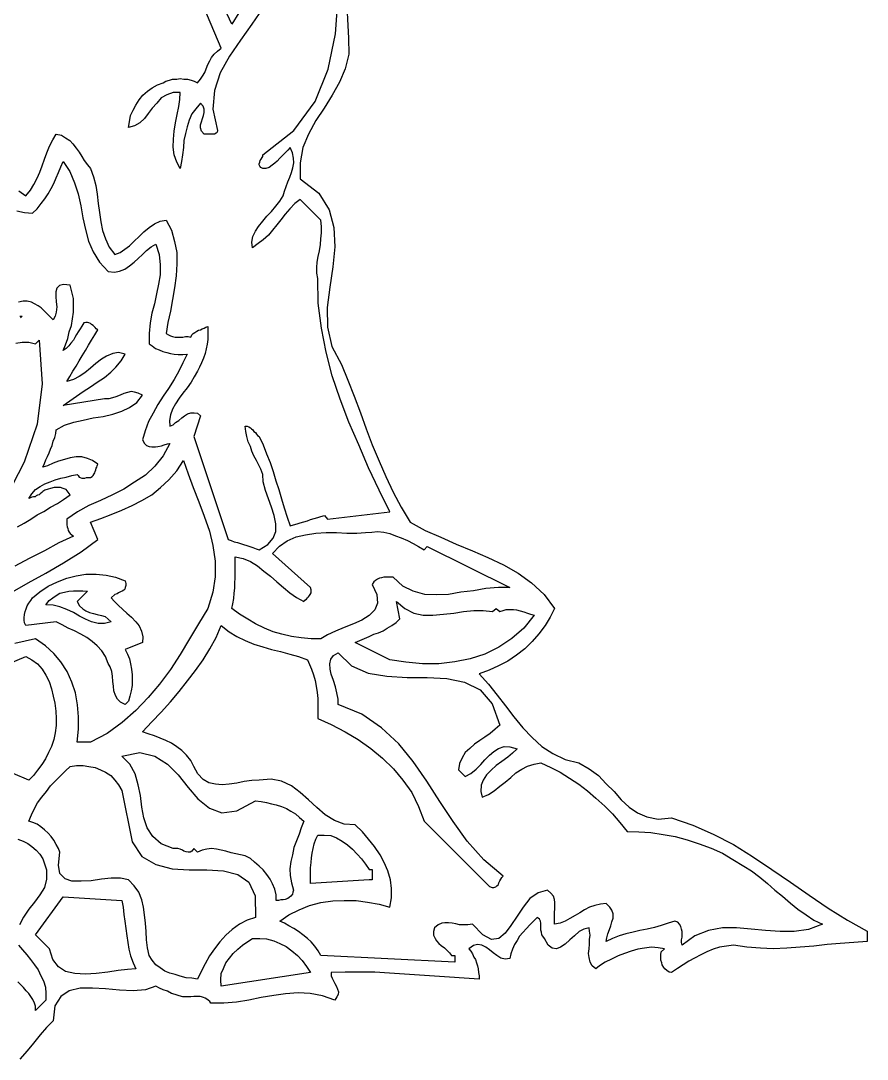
# Model space of a CAD drawing. Extents: x 0.02 to 9.3, y 0.04 to 5.23.
# Drawn here: x 7.673 to 9.304, y 0.137 to 2.139 of the extents above; entities that cross this region are included whole.
import ezdxf

# ---------------------------------------------------------------- set-up
doc = ezdxf.new("R2010")
doc.units = 0
doc.layers.add('1', color=7, linetype='Continuous')

msp = doc.modelspace()

# ---------------------------------------------------------------- linework, layer by layer
for points in [[(8.139, 2.163), (8.118, 2.132), (8.096, 2.101), (8.075, 2.07), (8.057, 2.038), (8.046, 2.004), (8.043, 1.968), (8.052, 1.927), (8.051, 1.924), (8.049, 1.922), (8.046, 1.92), (8.044, 1.92), (8.041, 1.92), (8.038, 1.92), (8.035, 1.92), (8.032, 1.92), (8.029, 1.92), (8.026, 1.92), (8.021, 1.926), (8.019, 1.932), (8.019, 1.938), (8.021, 1.944), (8.023, 1.95), (8.025, 1.956), (8.026, 1.962), (8.026, 1.968), (8.024, 1.974), (8.019, 1.98), (8.01, 1.969), (8.002, 1.959), (7.997, 1.947), (7.993, 1.934), (7.99, 1.921), (7.987, 1.908), (7.986, 1.894), (7.984, 1.88), (7.982, 1.867), (7.98, 1.854), (7.973, 1.866), (7.968, 1.88), (7.966, 1.895), (7.967, 1.91), (7.968, 1.926), (7.971, 1.942), (7.974, 1.958), (7.977, 1.973), (7.979, 1.987), (7.98, 2), (7.966, 2), (7.954, 1.996), (7.943, 1.99), (7.935, 1.98), (7.926, 1.97), (7.918, 1.96), (7.911, 1.95), (7.902, 1.942), (7.892, 1.936), (7.88, 1.933), (7.882, 1.944), (7.884, 1.956), (7.889, 1.966), (7.894, 1.976), (7.901, 1.986), (7.908, 1.995), (7.917, 2.003), (7.926, 2.009), (7.936, 2.015), (7.947, 2.019), (7.952, 2.022), (7.959, 2.024), (7.965, 2.026), (7.973, 2.026), (7.98, 2.027), (7.987, 2.026), (7.994, 2.026), (8.001, 2.024), (8.007, 2.022), (8.013, 2.019), (8.019, 2.026), (8.023, 2.032), (8.027, 2.039), (8.03, 2.046), (8.033, 2.054), (8.037, 2.061), (8.04, 2.068), (8.045, 2.074), (8.052, 2.08), (8.059, 2.086), (8.006, 2.211)], [(7.669, 1.811), (7.682, 1.801), (7.691, 1.812), (7.698, 1.823), (7.704, 1.835), (7.709, 1.847), (7.714, 1.859), (7.718, 1.872), (7.723, 1.884), (7.728, 1.897), (7.734, 1.909), (7.741, 1.92), (7.751, 1.918), (7.759, 1.913), (7.767, 1.908), (7.773, 1.901), (7.779, 1.893), (7.785, 1.885), (7.79, 1.877), (7.795, 1.869), (7.801, 1.861), (7.807, 1.854), (7.813, 1.838), (7.817, 1.821), (7.82, 1.804), (7.822, 1.786), (7.824, 1.769), (7.827, 1.751), (7.83, 1.734), (7.836, 1.718), (7.843, 1.702), (7.854, 1.688), (7.864, 1.692), (7.873, 1.698), (7.882, 1.705), (7.891, 1.714), (7.901, 1.723), (7.91, 1.732), (7.92, 1.74), (7.93, 1.747), (7.941, 1.752), (7.953, 1.754), (7.963, 1.735), (7.969, 1.713), (7.973, 1.692), (7.973, 1.67), (7.972, 1.647), (7.969, 1.624), (7.965, 1.601), (7.961, 1.579), (7.956, 1.557), (7.953, 1.536), (7.957, 1.533), (7.961, 1.531), (7.965, 1.53), (7.97, 1.529), (7.975, 1.529), (7.98, 1.529), (7.985, 1.529), (7.99, 1.53), (7.995, 1.53), (8, 1.529), (8.002, 1.533), (8.005, 1.536), (8.008, 1.538), (8.012, 1.54), (8.015, 1.542), (8.019, 1.543), (8.022, 1.545), (8.026, 1.546), (8.029, 1.548), (8.033, 1.549), (8.033, 1.541), (8.033, 1.533), (8.033, 1.524), (8.032, 1.515), (8.03, 1.506), (8.028, 1.497), (8.025, 1.488), (8.021, 1.479), (8.017, 1.471), (8.013, 1.463), (8.007, 1.452), (8.001, 1.442), (7.993, 1.431), (7.985, 1.421), (7.978, 1.411), (7.971, 1.4), (7.965, 1.39), (7.961, 1.379), (7.959, 1.368), (7.96, 1.357), (7.966, 1.36), (7.971, 1.364), (7.977, 1.368), (7.983, 1.373), (7.988, 1.377), (7.994, 1.381), (8, 1.383), (8.007, 1.383), (8.013, 1.382), (8.019, 1.377), (8.006, 1.337), (8.072, 1.139), (8.078, 1.137), (8.084, 1.134), (8.09, 1.133), (8.096, 1.131), (8.102, 1.129), (8.108, 1.127), (8.114, 1.125), (8.12, 1.123), (8.126, 1.121), (8.132, 1.119), (8.149, 1.129), (8.159, 1.141), (8.164, 1.154), (8.164, 1.169), (8.161, 1.185), (8.156, 1.201), (8.15, 1.217), (8.144, 1.233), (8.14, 1.25), (8.139, 1.264), (8.135, 1.274), (8.131, 1.283), (8.127, 1.291), (8.122, 1.3), (8.118, 1.309), (8.115, 1.318), (8.111, 1.327), (8.108, 1.337), (8.106, 1.347), (8.105, 1.357), (8.109, 1.357), (8.112, 1.356), (8.115, 1.354), (8.117, 1.352), (8.12, 1.35), (8.122, 1.347), (8.125, 1.345), (8.127, 1.342), (8.129, 1.339), (8.132, 1.337), (8.14, 1.321), (8.146, 1.304), (8.153, 1.287), (8.159, 1.27), (8.164, 1.252), (8.17, 1.235), (8.175, 1.217), (8.18, 1.2), (8.186, 1.182), (8.192, 1.165), (8.198, 1.167), (8.205, 1.169), (8.211, 1.171), (8.218, 1.173), (8.225, 1.175), (8.231, 1.177), (8.238, 1.179), (8.245, 1.181), (8.251, 1.183), (8.258, 1.185), (8.264, 1.178), (8.384, 1.192), (8.363, 1.234), (8.343, 1.277), (8.324, 1.321), (8.305, 1.365), (8.288, 1.409), (8.273, 1.454), (8.261, 1.5), (8.252, 1.546), (8.246, 1.594), (8.245, 1.642), (8.243, 1.652), (8.243, 1.663), (8.244, 1.673), (8.246, 1.684), (8.248, 1.695), (8.25, 1.707), (8.251, 1.718), (8.252, 1.73), (8.252, 1.742), (8.251, 1.754), (8.211, 1.794), (8.201, 1.786), (8.191, 1.776), (8.182, 1.766), (8.174, 1.755), (8.166, 1.745), (8.158, 1.735), (8.15, 1.725), (8.14, 1.716), (8.13, 1.709), (8.119, 1.701), (8.118, 1.712), (8.12, 1.723), (8.125, 1.733), (8.131, 1.742), (8.139, 1.752), (8.147, 1.762), (8.156, 1.771), (8.164, 1.781), (8.172, 1.791), (8.178, 1.801), (8.181, 1.81), (8.184, 1.819), (8.187, 1.828), (8.191, 1.837), (8.194, 1.846), (8.197, 1.855), (8.199, 1.865), (8.198, 1.874), (8.196, 1.884), (8.192, 1.894), (8.187, 1.889), (8.182, 1.884), (8.177, 1.879), (8.172, 1.874), (8.167, 1.868), (8.162, 1.864), (8.157, 1.86), (8.151, 1.856), (8.145, 1.854), (8.139, 1.854), (8.135, 1.856), (8.133, 1.858), (8.132, 1.861), (8.132, 1.863), (8.133, 1.866), (8.134, 1.869), (8.136, 1.872), (8.138, 1.875), (8.139, 1.877), (8.139, 1.88), (8.199, 1.927), (8.24, 1.983), (8.265, 2.045), (8.279, 2.113), (8.284, 2.185)], [(8.3, 2.192), (8.304, 2.105), (8.305, 2.074), (8.298, 2.046), (8.287, 2.02), (8.273, 1.995), (8.257, 1.97), (8.241, 1.946), (8.227, 1.92), (8.216, 1.894), (8.211, 1.865), (8.211, 1.834), (8.247, 1.806), (8.267, 1.774), (8.276, 1.74), (8.278, 1.703), (8.274, 1.664), (8.268, 1.625), (8.263, 1.586), (8.264, 1.548), (8.272, 1.511), (8.291, 1.476), (8.303, 1.446), (8.315, 1.415), (8.327, 1.383), (8.338, 1.352), (8.35, 1.321), (8.363, 1.29), (8.376, 1.26), (8.39, 1.23), (8.406, 1.201), (8.423, 1.172), (8.452, 1.156), (8.482, 1.143), (8.512, 1.13), (8.543, 1.117), (8.573, 1.104), (8.603, 1.09), (8.631, 1.074), (8.657, 1.055), (8.681, 1.033), (8.701, 1.006), (8.693, 0.989), (8.683, 0.973), (8.671, 0.957), (8.658, 0.942), (8.644, 0.928), (8.628, 0.916), (8.611, 0.904), (8.593, 0.895), (8.575, 0.887), (8.556, 0.88), (8.574, 0.86), (8.591, 0.839), (8.607, 0.818), (8.623, 0.797), (8.64, 0.776), (8.658, 0.757), (8.677, 0.74), (8.698, 0.726), (8.722, 0.715), (8.748, 0.708), (8.768, 0.697), (8.786, 0.684), (8.801, 0.668), (8.816, 0.653), (8.83, 0.637), (8.845, 0.623), (8.861, 0.612), (8.879, 0.604), (8.901, 0.6), (8.927, 0.602), (8.968, 0.588), (9.007, 0.571), (9.046, 0.551), (9.083, 0.528), (9.12, 0.503), (9.156, 0.478), (9.192, 0.453), (9.229, 0.428), (9.266, 0.405), (9.304, 0.384), (9.304, 0.364), (9.278, 0.362), (9.252, 0.36), (9.227, 0.358), (9.201, 0.355), (9.175, 0.353), (9.149, 0.351), (9.123, 0.35), (9.098, 0.351), (9.072, 0.353), (9.046, 0.357), (9.033, 0.355), (9.019, 0.353), (9.007, 0.349), (8.995, 0.344), (8.983, 0.338), (8.971, 0.332), (8.96, 0.326), (8.949, 0.319), (8.938, 0.312), (8.927, 0.304), (8.922, 0.305), (8.918, 0.308), (8.914, 0.311), (8.912, 0.314), (8.909, 0.319), (8.908, 0.323), (8.906, 0.328), (8.906, 0.334), (8.906, 0.338), (8.907, 0.344), (8.913, 0.35), (8.901, 0.352), (8.888, 0.353), (8.875, 0.351), (8.862, 0.349), (8.849, 0.345), (8.836, 0.341), (8.824, 0.336), (8.811, 0.33), (8.799, 0.324), (8.788, 0.317), (8.781, 0.311), (8.774, 0.317), (8.77, 0.324), (8.768, 0.333), (8.767, 0.341), (8.768, 0.35), (8.769, 0.359), (8.769, 0.368), (8.77, 0.376), (8.769, 0.384), (8.768, 0.39), (8.758, 0.388), (8.749, 0.383), (8.74, 0.375), (8.731, 0.367), (8.722, 0.359), (8.713, 0.353), (8.705, 0.35), (8.697, 0.351), (8.689, 0.357), (8.682, 0.37), (8.679, 0.374), (8.677, 0.377), (8.676, 0.382), (8.675, 0.386), (8.675, 0.39), (8.675, 0.395), (8.675, 0.399), (8.674, 0.403), (8.672, 0.407), (8.668, 0.41), (8.661, 0.403), (8.654, 0.396), (8.647, 0.389), (8.64, 0.381), (8.634, 0.374), (8.629, 0.366), (8.624, 0.358), (8.62, 0.349), (8.617, 0.34), (8.615, 0.331), (8.606, 0.33), (8.598, 0.332), (8.59, 0.337), (8.583, 0.342), (8.576, 0.348), (8.569, 0.353), (8.561, 0.357), (8.553, 0.358), (8.545, 0.356), (8.536, 0.35), (8.54, 0.345), (8.543, 0.34), (8.546, 0.334), (8.549, 0.329), (8.551, 0.323), (8.553, 0.317), (8.554, 0.311), (8.555, 0.304), (8.556, 0.298), (8.556, 0.291), (8.527, 0.293), (8.499, 0.295), (8.47, 0.297), (8.441, 0.299), (8.412, 0.301), (8.383, 0.303), (8.355, 0.305), (8.326, 0.305), (8.298, 0.305), (8.271, 0.304), (8.271, 0.298), (8.273, 0.293), (8.275, 0.288), (8.278, 0.283), (8.281, 0.277), (8.283, 0.272), (8.285, 0.267), (8.284, 0.262), (8.282, 0.257), (8.278, 0.251), (8.254, 0.259), (8.23, 0.264), (8.207, 0.265), (8.183, 0.263), (8.16, 0.26), (8.136, 0.256), (8.112, 0.251), (8.088, 0.247), (8.064, 0.245), (8.039, 0.245), (8.037, 0.248), (8.034, 0.251), (8.031, 0.253), (8.028, 0.255), (8.025, 0.256), (8.021, 0.257), (8.018, 0.258), (8.014, 0.258), (8.01, 0.258), (8.006, 0.258), (8, 0.257), (7.992, 0.257), (7.985, 0.257), (7.978, 0.259), (7.97, 0.262), (7.963, 0.264), (7.955, 0.268), (7.947, 0.271), (7.94, 0.274), (7.933, 0.278), (7.913, 0.271), (7.889, 0.269), (7.863, 0.27), (7.836, 0.273), (7.811, 0.274), (7.787, 0.274), (7.766, 0.269), (7.75, 0.258), (7.738, 0.24), (7.735, 0.211), (7.722, 0.198), (7.71, 0.184), (7.697, 0.168), (7.685, 0.153), (7.671, 0.137)], [(7.874, 1.059), (7.875, 1.054), (7.875, 1.05), (7.874, 1.046), (7.873, 1.043), (7.871, 1.041), (7.868, 1.039), (7.865, 1.038), (7.861, 1.036), (7.858, 1.034), (7.854, 1.033), (7.847, 1.026), (7.853, 1.019), (7.86, 1.012), (7.869, 1.004), (7.877, 0.997), (7.886, 0.989), (7.894, 0.98), (7.901, 0.972), (7.905, 0.962), (7.908, 0.951), (7.907, 0.94), (7.874, 0.927), (7.878, 0.918), (7.882, 0.909), (7.884, 0.899), (7.886, 0.889), (7.887, 0.878), (7.887, 0.867), (7.887, 0.857), (7.885, 0.847), (7.883, 0.837), (7.88, 0.827), (7.874, 0.821), (7.865, 0.825), (7.859, 0.831), (7.855, 0.838), (7.852, 0.847), (7.851, 0.856), (7.85, 0.865), (7.849, 0.875), (7.848, 0.884), (7.845, 0.893), (7.841, 0.9), (7.836, 0.913), (7.829, 0.924), (7.82, 0.934), (7.81, 0.942), (7.8, 0.95), (7.788, 0.956), (7.776, 0.963), (7.764, 0.968), (7.752, 0.974), (7.741, 0.98), (7.682, 0.973), (7.68, 0.978), (7.679, 0.983), (7.679, 0.988), (7.68, 0.994), (7.681, 1), (7.683, 1.005), (7.685, 1.011), (7.688, 1.016), (7.692, 1.021), (7.695, 1.026), (7.709, 1.038), (7.725, 1.049), (7.743, 1.057), (7.761, 1.064), (7.779, 1.069), (7.798, 1.072), (7.818, 1.072), (7.837, 1.07), (7.855, 1.066), (7.874, 1.059)]]:
    msp.add_lwpolyline(points)
at = {"layer": '1'}
for points in [[(8.093, 2.154), (8.079, 2.132), (8.034, 2.23)], [(7.665, 1.772), (7.68, 1.769), (7.695, 1.768), (7.704, 1.776), (7.712, 1.786), (7.719, 1.795), (7.725, 1.805), (7.731, 1.815), (7.736, 1.825), (7.741, 1.836), (7.745, 1.846), (7.75, 1.857), (7.754, 1.867), (7.767, 1.848), (7.776, 1.826), (7.783, 1.805), (7.788, 1.782), (7.792, 1.759), (7.797, 1.736), (7.803, 1.714), (7.812, 1.693), (7.824, 1.673), (7.841, 1.655)], [(7.841, 1.655), (7.853, 1.654), (7.863, 1.656), (7.873, 1.66), (7.882, 1.666), (7.891, 1.673), (7.899, 1.68), (7.907, 1.688), (7.915, 1.696), (7.924, 1.703), (7.933, 1.708), (7.939, 1.688), (7.941, 1.668), (7.941, 1.649), (7.938, 1.631), (7.934, 1.612), (7.93, 1.593), (7.925, 1.575), (7.922, 1.556), (7.92, 1.536), (7.92, 1.516), (7.926, 1.512), (7.932, 1.507), (7.939, 1.504), (7.946, 1.501), (7.954, 1.499), (7.961, 1.497), (7.968, 1.496), (7.976, 1.495), (7.985, 1.495), (7.993, 1.496), (7.985, 1.479), (7.977, 1.463), (7.968, 1.447), (7.957, 1.43), (7.947, 1.415), (7.937, 1.399), (7.928, 1.382), (7.919, 1.366), (7.912, 1.348), (7.907, 1.331), (7.911, 1.324), (7.915, 1.32), (7.92, 1.318), (7.925, 1.317), (7.932, 1.317), (7.937, 1.318), (7.944, 1.319), (7.949, 1.321), (7.955, 1.323), (7.96, 1.324), (7.947, 1.3), (7.931, 1.28), (7.913, 1.263), (7.892, 1.249), (7.871, 1.236), (7.849, 1.225), (7.826, 1.214), (7.804, 1.204), (7.782, 1.192), (7.761, 1.178), (7.761, 1.174), (7.761, 1.17), (7.761, 1.167), (7.762, 1.163), (7.763, 1.16), (7.764, 1.156), (7.766, 1.153), (7.768, 1.15), (7.771, 1.148), (7.774, 1.145), (7.746, 1.132), (7.718, 1.117), (7.689, 1.102), (7.661, 1.087)], [(7.666, 1.163), (7.679, 1.17), (7.692, 1.178), (7.704, 1.186), (7.717, 1.193), (7.73, 1.201), (7.743, 1.208), (7.755, 1.216), (7.768, 1.225), (7.764, 1.23), (7.76, 1.235), (7.754, 1.237), (7.749, 1.239), (7.743, 1.239), (7.737, 1.239), (7.73, 1.237), (7.725, 1.236), (7.719, 1.234), (7.715, 1.231), (7.713, 1.229), (7.71, 1.227), (7.708, 1.225), (7.705, 1.224), (7.702, 1.223), (7.7, 1.221), (7.697, 1.221), (7.694, 1.22), (7.691, 1.219), (7.688, 1.218), (7.694, 1.227), (7.701, 1.235), (7.71, 1.241), (7.719, 1.246), (7.729, 1.25), (7.739, 1.254), (7.75, 1.257), (7.76, 1.259), (7.771, 1.262), (7.781, 1.264), (7.783, 1.262), (7.785, 1.259), (7.787, 1.258), (7.79, 1.257), (7.793, 1.257), (7.796, 1.257), (7.799, 1.258), (7.802, 1.258), (7.805, 1.258), (7.807, 1.258), (7.81, 1.26), (7.812, 1.262), (7.814, 1.265), (7.815, 1.267), (7.816, 1.27), (7.817, 1.273), (7.818, 1.276), (7.819, 1.278), (7.82, 1.281), (7.821, 1.284), (7.811, 1.291), (7.801, 1.295), (7.79, 1.298), (7.779, 1.298), (7.768, 1.296), (7.757, 1.293), (7.745, 1.29), (7.735, 1.286), (7.724, 1.281), (7.715, 1.278), (7.718, 1.285), (7.721, 1.292), (7.724, 1.299), (7.727, 1.306), (7.73, 1.313), (7.733, 1.32), (7.735, 1.328), (7.738, 1.335), (7.74, 1.343), (7.741, 1.35), (7.757, 1.359), (7.775, 1.365), (7.793, 1.369), (7.812, 1.373), (7.831, 1.376), (7.85, 1.38), (7.867, 1.386), (7.882, 1.393), (7.896, 1.403), (7.907, 1.417), (7.899, 1.421), (7.892, 1.423), (7.885, 1.424), (7.878, 1.422), (7.871, 1.42), (7.864, 1.417), (7.856, 1.414), (7.849, 1.412), (7.842, 1.41), (7.834, 1.41), (7.754, 1.397), (7.767, 1.406), (7.78, 1.415), (7.793, 1.424), (7.807, 1.433), (7.82, 1.442), (7.834, 1.451), (7.846, 1.461), (7.856, 1.471), (7.866, 1.483), (7.874, 1.496), (7.861, 1.499), (7.85, 1.497), (7.838, 1.492), (7.828, 1.486), (7.817, 1.478), (7.807, 1.469), (7.796, 1.46), (7.785, 1.453), (7.774, 1.447), (7.761, 1.443), (7.767, 1.453), (7.773, 1.463), (7.779, 1.473), (7.785, 1.483), (7.791, 1.493), (7.797, 1.503), (7.803, 1.513), (7.809, 1.523), (7.815, 1.533), (7.821, 1.543), (7.818, 1.545), (7.816, 1.547), (7.814, 1.549), (7.812, 1.551), (7.809, 1.553), (7.807, 1.555), (7.804, 1.556), (7.801, 1.557), (7.798, 1.557), (7.794, 1.556), (7.79, 1.55), (7.787, 1.545), (7.783, 1.539), (7.78, 1.534), (7.777, 1.528), (7.774, 1.523), (7.769, 1.517), (7.765, 1.512), (7.76, 1.507), (7.754, 1.503), (7.759, 1.514), (7.763, 1.526), (7.766, 1.539), (7.77, 1.551), (7.772, 1.564), (7.774, 1.577), (7.774, 1.59), (7.774, 1.603), (7.771, 1.616), (7.768, 1.629), (7.755, 1.63), (7.747, 1.628), (7.742, 1.623), (7.74, 1.616), (7.74, 1.607), (7.741, 1.597), (7.742, 1.587), (7.741, 1.577), (7.739, 1.569), (7.735, 1.562), (7.729, 1.568), (7.723, 1.574), (7.718, 1.579), (7.712, 1.585), (7.706, 1.589), (7.699, 1.593), (7.693, 1.596), (7.685, 1.598), (7.677, 1.598), (7.668, 1.596)], [(7.671, 1.569), (7.673, 1.569), (7.675, 1.569), (7.672, 1.566)], [(7.663, 1.517), (7.675, 1.519), (7.688, 1.519), (7.701, 1.516), (7.708, 1.523), (7.714, 1.439), (7.704, 1.361), (7.679, 1.288), (7.644, 1.219)], [(7.652, 1.035), (7.687, 1.055), (7.721, 1.074), (7.755, 1.094), (7.789, 1.115), (7.821, 1.139), (7.807, 1.172), (7.827, 1.179), (7.847, 1.187), (7.867, 1.195), (7.887, 1.204), (7.906, 1.214), (7.925, 1.225), (7.942, 1.239), (7.958, 1.254), (7.973, 1.271), (7.986, 1.291), (7.995, 1.265), (8.005, 1.239), (8.016, 1.211), (8.026, 1.184), (8.036, 1.155), (8.043, 1.127), (8.047, 1.097), (8.047, 1.067), (8.043, 1.037), (8.033, 1.006), (8.015, 0.976), (7.998, 0.947), (7.98, 0.917), (7.961, 0.888), (7.94, 0.86), (7.918, 0.834), (7.894, 0.809), (7.868, 0.786), (7.839, 0.765), (7.807, 0.748), (7.781, 0.748), (7.784, 0.773), (7.784, 0.797), (7.782, 0.82), (7.778, 0.843), (7.771, 0.864), (7.762, 0.884), (7.75, 0.903), (7.736, 0.919), (7.72, 0.934), (7.701, 0.947), (7.661, 0.938)], [(8.337, 1.152), (8.349, 1.153), (8.36, 1.154), (8.372, 1.153), (8.384, 1.15), (8.395, 1.146), (8.406, 1.142), (8.418, 1.137), (8.429, 1.131), (8.439, 1.125), (8.45, 1.119), (8.456, 1.125), (8.615, 1.046), (8.593, 1.046), (8.569, 1.044), (8.545, 1.04), (8.521, 1.037), (8.497, 1.033), (8.473, 1.032), (8.451, 1.033), (8.429, 1.039), (8.409, 1.049), (8.39, 1.066), (8.386, 1.066), (8.381, 1.066), (8.377, 1.066), (8.372, 1.066), (8.368, 1.065), (8.364, 1.064), (8.36, 1.062), (8.356, 1.06), (8.353, 1.057), (8.35, 1.052), (8.359, 1.033), (8.36, 1.016), (8.355, 1.003), (8.344, 0.992), (8.33, 0.983), (8.314, 0.976), (8.296, 0.969), (8.279, 0.962), (8.264, 0.955), (8.251, 0.947), (8.232, 0.947), (8.213, 0.949), (8.194, 0.952), (8.176, 0.956), (8.159, 0.961), (8.142, 0.968), (8.125, 0.976), (8.11, 0.985), (8.094, 0.995), (8.079, 1.006), (8.081, 1.015), (8.083, 1.025), (8.084, 1.035), (8.085, 1.045), (8.085, 1.055), (8.086, 1.064), (8.086, 1.075), (8.086, 1.085), (8.086, 1.095), (8.086, 1.105), (8.101, 1.102), (8.115, 1.096), (8.129, 1.088), (8.141, 1.078), (8.154, 1.068), (8.166, 1.057), (8.179, 1.046), (8.191, 1.036), (8.204, 1.027), (8.218, 1.019), (8.22, 1.022), (8.223, 1.024), (8.225, 1.026), (8.227, 1.028), (8.229, 1.031), (8.23, 1.033), (8.232, 1.036), (8.232, 1.039), (8.232, 1.042), (8.231, 1.046), (8.158, 1.112), (8.171, 1.126), (8.186, 1.136), (8.203, 1.144), (8.221, 1.148), (8.241, 1.151), (8.261, 1.152), (8.281, 1.152), (8.301, 1.151), (8.32, 1.151), (8.337, 1.152)], [(7.781, 1.019), (7.786, 1.011), (7.792, 1.005), (7.798, 1.001), (7.805, 0.998), (7.813, 0.996), (7.82, 0.994), (7.828, 0.992), (7.835, 0.99), (7.841, 0.985), (7.847, 0.98), (7.834, 0.977), (7.822, 0.977), (7.809, 0.98), (7.797, 0.985), (7.786, 0.991), (7.774, 0.998), (7.761, 1.004), (7.748, 1.009), (7.735, 1.012), (7.721, 1.013), (7.727, 1.021), (7.734, 1.026), (7.741, 1.031), (7.748, 1.035), (7.757, 1.037), (7.765, 1.039), (7.774, 1.04), (7.783, 1.04), (7.792, 1.04), (7.801, 1.039), (7.781, 1.019)], [(8.582, 1), (8.589, 1.006), (8.596, 1), (8.602, 1.002), (8.608, 1.004), (8.615, 1.004), (8.622, 1.004), (8.628, 1.003), (8.635, 1.001), (8.642, 0.999), (8.649, 0.997), (8.655, 0.995), (8.662, 0.993), (8.642, 0.968), (8.619, 0.948), (8.594, 0.931), (8.567, 0.918), (8.539, 0.909), (8.509, 0.903), (8.478, 0.899), (8.447, 0.899), (8.415, 0.902), (8.384, 0.907), (8.317, 0.94), (8.326, 0.944), (8.335, 0.948), (8.344, 0.952), (8.353, 0.956), (8.362, 0.959), (8.371, 0.963), (8.379, 0.968), (8.388, 0.973), (8.396, 0.979), (8.403, 0.986), (8.397, 1.019), (8.413, 1.006), (8.43, 0.997), (8.448, 0.993), (8.467, 0.993), (8.487, 0.995), (8.507, 0.997), (8.526, 1), (8.546, 1.002), (8.564, 1.002), (8.582, 1)], [(8.225, 0.907), (8.229, 0.898), (8.233, 0.889), (8.237, 0.878), (8.24, 0.867), (8.242, 0.856), (8.244, 0.844), (8.245, 0.832), (8.245, 0.819), (8.245, 0.807), (8.245, 0.794), (8.271, 0.782), (8.298, 0.768), (8.323, 0.753), (8.347, 0.736), (8.37, 0.717), (8.391, 0.697), (8.409, 0.675), (8.426, 0.651), (8.439, 0.624), (8.45, 0.596), (8.576, 0.47), (8.581, 0.468), (8.584, 0.468), (8.588, 0.469), (8.59, 0.471), (8.593, 0.474), (8.594, 0.477), (8.596, 0.481), (8.598, 0.484), (8.6, 0.487), (8.602, 0.49), (8.565, 0.521), (8.533, 0.557), (8.506, 0.595), (8.48, 0.634), (8.455, 0.673), (8.429, 0.711), (8.401, 0.745), (8.368, 0.776), (8.33, 0.802), (8.284, 0.821), (8.284, 0.831), (8.282, 0.843), (8.279, 0.855), (8.275, 0.867), (8.271, 0.879), (8.269, 0.889), (8.268, 0.899), (8.27, 0.908), (8.275, 0.915), (8.284, 0.92), (8.31, 0.895), (8.342, 0.881), (8.378, 0.875), (8.417, 0.873), (8.456, 0.873), (8.494, 0.871), (8.528, 0.864), (8.558, 0.849), (8.581, 0.822), (8.596, 0.781), (8.587, 0.773), (8.577, 0.765), (8.567, 0.758), (8.557, 0.751), (8.547, 0.744), (8.538, 0.736), (8.529, 0.728), (8.523, 0.718), (8.518, 0.707), (8.516, 0.695), (8.529, 0.682), (8.54, 0.688), (8.55, 0.696), (8.559, 0.705), (8.567, 0.714), (8.576, 0.723), (8.584, 0.73), (8.593, 0.736), (8.604, 0.74), (8.615, 0.739), (8.629, 0.735), (8.62, 0.727), (8.611, 0.719), (8.6, 0.711), (8.589, 0.703), (8.579, 0.694), (8.57, 0.685), (8.564, 0.675), (8.56, 0.665), (8.559, 0.653), (8.562, 0.642), (8.574, 0.647), (8.585, 0.654), (8.596, 0.663), (8.606, 0.671), (8.617, 0.68), (8.627, 0.689), (8.638, 0.696), (8.649, 0.702), (8.662, 0.706), (8.675, 0.708), (8.694, 0.699), (8.712, 0.69), (8.73, 0.679), (8.748, 0.667), (8.765, 0.654), (8.781, 0.64), (8.798, 0.625), (8.813, 0.61), (8.827, 0.593), (8.841, 0.576), (8.864, 0.575), (8.887, 0.574), (8.911, 0.57), (8.934, 0.566), (8.957, 0.56), (8.98, 0.552), (9.003, 0.544), (9.025, 0.534), (9.045, 0.522), (9.066, 0.509), (9.081, 0.5), (9.097, 0.488), (9.112, 0.476), (9.126, 0.463), (9.141, 0.451), (9.156, 0.438), (9.17, 0.426), (9.186, 0.415), (9.201, 0.405), (9.218, 0.397), (9.191, 0.387), (9.163, 0.383), (9.136, 0.383), (9.108, 0.385), (9.08, 0.388), (9.052, 0.39), (9.025, 0.39), (8.998, 0.385), (8.972, 0.375), (8.947, 0.357), (8.946, 0.362), (8.946, 0.367), (8.947, 0.372), (8.947, 0.378), (8.947, 0.383), (8.946, 0.388), (8.945, 0.393), (8.942, 0.397), (8.939, 0.401), (8.933, 0.403), (8.92, 0.399), (8.907, 0.395), (8.894, 0.391), (8.88, 0.388), (8.866, 0.385), (8.853, 0.382), (8.839, 0.379), (8.826, 0.375), (8.813, 0.37), (8.801, 0.364), (8.802, 0.371), (8.804, 0.379), (8.807, 0.387), (8.81, 0.394), (8.812, 0.402), (8.814, 0.409), (8.814, 0.417), (8.812, 0.424), (8.808, 0.43), (8.801, 0.437), (8.79, 0.436), (8.779, 0.433), (8.769, 0.43), (8.759, 0.425), (8.75, 0.419), (8.741, 0.414), (8.731, 0.408), (8.722, 0.403), (8.712, 0.399), (8.701, 0.397), (8.701, 0.406), (8.701, 0.413), (8.701, 0.42), (8.702, 0.427), (8.702, 0.433), (8.702, 0.439), (8.701, 0.445), (8.699, 0.451), (8.694, 0.457), (8.688, 0.463), (8.67, 0.458), (8.654, 0.447), (8.641, 0.43), (8.629, 0.413), (8.617, 0.395), (8.606, 0.38), (8.594, 0.37), (8.58, 0.368), (8.563, 0.377), (8.543, 0.397), (8.534, 0.396), (8.526, 0.396), (8.518, 0.396), (8.511, 0.398), (8.504, 0.399), (8.497, 0.4), (8.49, 0.4), (8.484, 0.399), (8.477, 0.396), (8.47, 0.39), (8.468, 0.383), (8.468, 0.376), (8.471, 0.37), (8.474, 0.365), (8.478, 0.36), (8.483, 0.356), (8.489, 0.352), (8.494, 0.347), (8.499, 0.342), (8.503, 0.337), (8.509, 0.337), (8.509, 0.324), (8.251, 0.337), (8.246, 0.346), (8.239, 0.355), (8.232, 0.363), (8.225, 0.37), (8.216, 0.377), (8.208, 0.383), (8.199, 0.389), (8.189, 0.394), (8.181, 0.399), (8.172, 0.403), (8.189, 0.415), (8.209, 0.425), (8.229, 0.433), (8.251, 0.439), (8.274, 0.442), (8.296, 0.443), (8.319, 0.443), (8.341, 0.44), (8.363, 0.436), (8.384, 0.43), (8.387, 0.448), (8.387, 0.466), (8.385, 0.483), (8.38, 0.5), (8.373, 0.516), (8.365, 0.531), (8.354, 0.547), (8.343, 0.561), (8.331, 0.575), (8.317, 0.589), (8.296, 0.59), (8.277, 0.597), (8.259, 0.608), (8.243, 0.622), (8.227, 0.637), (8.211, 0.651), (8.194, 0.664), (8.175, 0.673), (8.155, 0.677), (8.132, 0.675), (8.118, 0.674), (8.103, 0.672), (8.089, 0.669), (8.074, 0.667), (8.061, 0.666), (8.048, 0.667), (8.035, 0.67), (8.024, 0.676), (8.014, 0.687), (8.006, 0.701), (8, 0.713), (7.992, 0.723), (7.983, 0.732), (7.973, 0.739), (7.963, 0.746), (7.952, 0.751), (7.941, 0.756), (7.93, 0.76), (7.918, 0.764), (7.907, 0.768), (7.925, 0.787), (7.943, 0.806), (7.961, 0.826), (7.978, 0.846), (7.994, 0.866), (8.009, 0.886), (8.024, 0.907), (8.037, 0.928), (8.049, 0.95), (8.059, 0.973), (8.074, 0.961), (8.089, 0.952), (8.105, 0.944), (8.122, 0.937), (8.139, 0.932), (8.156, 0.927), (8.173, 0.923), (8.191, 0.918), (8.208, 0.913), (8.225, 0.907)], [(7.649, 0.899), (7.682, 0.913), (7.694, 0.907), (7.705, 0.899), (7.714, 0.889), (7.721, 0.877), (7.727, 0.865), (7.732, 0.851), (7.735, 0.837), (7.738, 0.823), (7.74, 0.808), (7.741, 0.794), (7.741, 0.78), (7.739, 0.766), (7.736, 0.753), (7.732, 0.74), (7.726, 0.728), (7.72, 0.716), (7.713, 0.705), (7.705, 0.694), (7.697, 0.684), (7.688, 0.675), (7.658, 0.688)], [(8.125, 0.635), (8.136, 0.634), (8.146, 0.632), (8.156, 0.629), (8.165, 0.627), (8.175, 0.624), (8.185, 0.62), (8.193, 0.615), (8.202, 0.61), (8.21, 0.603), (8.218, 0.596), (8.213, 0.583), (8.209, 0.571), (8.204, 0.558), (8.199, 0.545), (8.196, 0.531), (8.193, 0.518), (8.191, 0.504), (8.192, 0.491), (8.194, 0.477), (8.198, 0.463), (8.197, 0.459), (8.196, 0.455), (8.193, 0.451), (8.19, 0.449), (8.187, 0.447), (8.182, 0.445), (8.178, 0.444), (8.174, 0.444), (8.169, 0.443), (8.165, 0.443), (8.165, 0.454), (8.162, 0.465), (8.158, 0.475), (8.153, 0.484), (8.147, 0.493), (8.14, 0.502), (8.132, 0.509), (8.123, 0.517), (8.115, 0.524), (8.105, 0.529), (8.096, 0.531), (8.087, 0.533), (8.078, 0.535), (8.068, 0.538), (8.059, 0.54), (8.05, 0.542), (8.04, 0.543), (8.031, 0.542), (8.022, 0.54), (8.013, 0.536), (8.006, 0.543), (8.002, 0.538), (7.999, 0.536), (7.995, 0.536), (7.991, 0.537), (7.987, 0.538), (7.984, 0.54), (7.98, 0.542), (7.975, 0.543), (7.971, 0.543), (7.966, 0.543), (7.943, 0.552), (7.927, 0.566), (7.916, 0.583), (7.91, 0.602), (7.906, 0.623), (7.903, 0.645), (7.899, 0.666), (7.893, 0.687), (7.883, 0.706), (7.867, 0.721), (7.902, 0.728), (7.931, 0.721), (7.955, 0.706), (7.976, 0.685), (7.995, 0.661), (8.014, 0.639), (8.036, 0.621), (8.06, 0.612), (8.089, 0.616), (8.125, 0.635)], [(7.867, 0.655), (7.887, 0.556), (7.906, 0.528), (7.933, 0.512), (7.964, 0.504), (7.997, 0.502), (8.031, 0.502), (8.063, 0.5), (8.091, 0.493), (8.112, 0.478), (8.124, 0.452), (8.125, 0.41), (8.109, 0.405), (8.094, 0.397), (8.08, 0.387), (8.068, 0.376), (8.056, 0.363), (8.046, 0.35), (8.036, 0.336), (8.028, 0.321), (8.02, 0.306), (8.013, 0.291), (8.002, 0.293), (7.991, 0.294), (7.98, 0.297), (7.97, 0.3), (7.96, 0.303), (7.95, 0.307), (7.941, 0.313), (7.933, 0.319), (7.926, 0.328), (7.92, 0.337), (7.917, 0.352), (7.915, 0.367), (7.914, 0.383), (7.913, 0.399), (7.911, 0.415), (7.909, 0.43), (7.906, 0.444), (7.9, 0.459), (7.891, 0.471), (7.88, 0.483), (7.865, 0.486), (7.847, 0.486), (7.828, 0.484), (7.808, 0.481), (7.789, 0.48), (7.771, 0.48), (7.758, 0.485), (7.748, 0.495), (7.745, 0.511), (7.748, 0.536), (7.745, 0.543), (7.741, 0.551), (7.736, 0.559), (7.731, 0.566), (7.725, 0.573), (7.718, 0.579), (7.711, 0.585), (7.704, 0.59), (7.696, 0.593), (7.688, 0.596), (7.693, 0.608), (7.699, 0.62), (7.705, 0.631), (7.713, 0.642), (7.722, 0.653), (7.73, 0.664), (7.74, 0.674), (7.75, 0.684), (7.759, 0.693), (7.768, 0.701), (7.78, 0.703), (7.793, 0.703), (7.804, 0.701), (7.816, 0.699), (7.826, 0.695), (7.836, 0.69), (7.846, 0.684), (7.854, 0.675), (7.861, 0.666), (7.867, 0.655)], [(7.667, 0.561), (7.677, 0.557), (7.686, 0.553), (7.694, 0.547), (7.702, 0.54), (7.709, 0.532), (7.715, 0.523)], [(8.344, 0.503), (8.35, 0.503), (8.35, 0.483), (8.344, 0.483), (8.231, 0.476), (8.231, 0.486), (8.231, 0.496), (8.231, 0.506), (8.232, 0.516), (8.233, 0.525), (8.234, 0.534), (8.236, 0.543), (8.238, 0.552), (8.241, 0.561), (8.245, 0.569), (8.257, 0.569), (8.27, 0.568), (8.281, 0.564), (8.292, 0.557), (8.302, 0.55), (8.312, 0.542), (8.321, 0.532), (8.329, 0.523), (8.337, 0.513), (8.344, 0.503)], [(7.715, 0.523), (7.722, 0.502), (7.722, 0.484), (7.718, 0.468), (7.709, 0.454), (7.699, 0.44), (7.688, 0.426), (7.678, 0.411), (7.67, 0.396)], [(7.867, 0.443), (7.87, 0.43), (7.871, 0.416), (7.873, 0.403), (7.875, 0.389), (7.877, 0.375), (7.879, 0.362), (7.881, 0.349), (7.884, 0.336), (7.889, 0.323), (7.894, 0.311), (7.878, 0.31), (7.86, 0.308), (7.84, 0.305), (7.818, 0.302), (7.797, 0.301), (7.777, 0.302), (7.759, 0.306), (7.745, 0.315), (7.734, 0.329), (7.728, 0.35), (7.701, 0.377), (7.754, 0.45), (7.867, 0.443)], [(8.231, 0.304), (8.059, 0.278), (8.058, 0.29), (8.059, 0.302), (8.063, 0.312), (8.068, 0.323), (8.075, 0.332), (8.082, 0.341), (8.091, 0.349), (8.1, 0.357), (8.11, 0.364), (8.119, 0.37), (8.133, 0.37), (8.146, 0.369), (8.16, 0.365), (8.172, 0.36), (8.184, 0.354), (8.195, 0.346), (8.206, 0.337), (8.215, 0.327), (8.223, 0.316), (8.231, 0.304)], [(7.668, 0.357), (7.676, 0.348), (7.684, 0.338), (7.691, 0.329), (7.699, 0.319), (7.706, 0.309), (7.711, 0.298), (7.716, 0.288), (7.72, 0.276), (7.721, 0.264), (7.721, 0.251), (7.701, 0.231), (7.701, 0.239), (7.699, 0.245), (7.696, 0.252), (7.692, 0.258), (7.688, 0.264), (7.683, 0.269), (7.678, 0.275), (7.673, 0.28), (7.667, 0.286)]]:
    msp.add_lwpolyline(points, dxfattribs=at)

doc.saveas('drawing.dxf')
